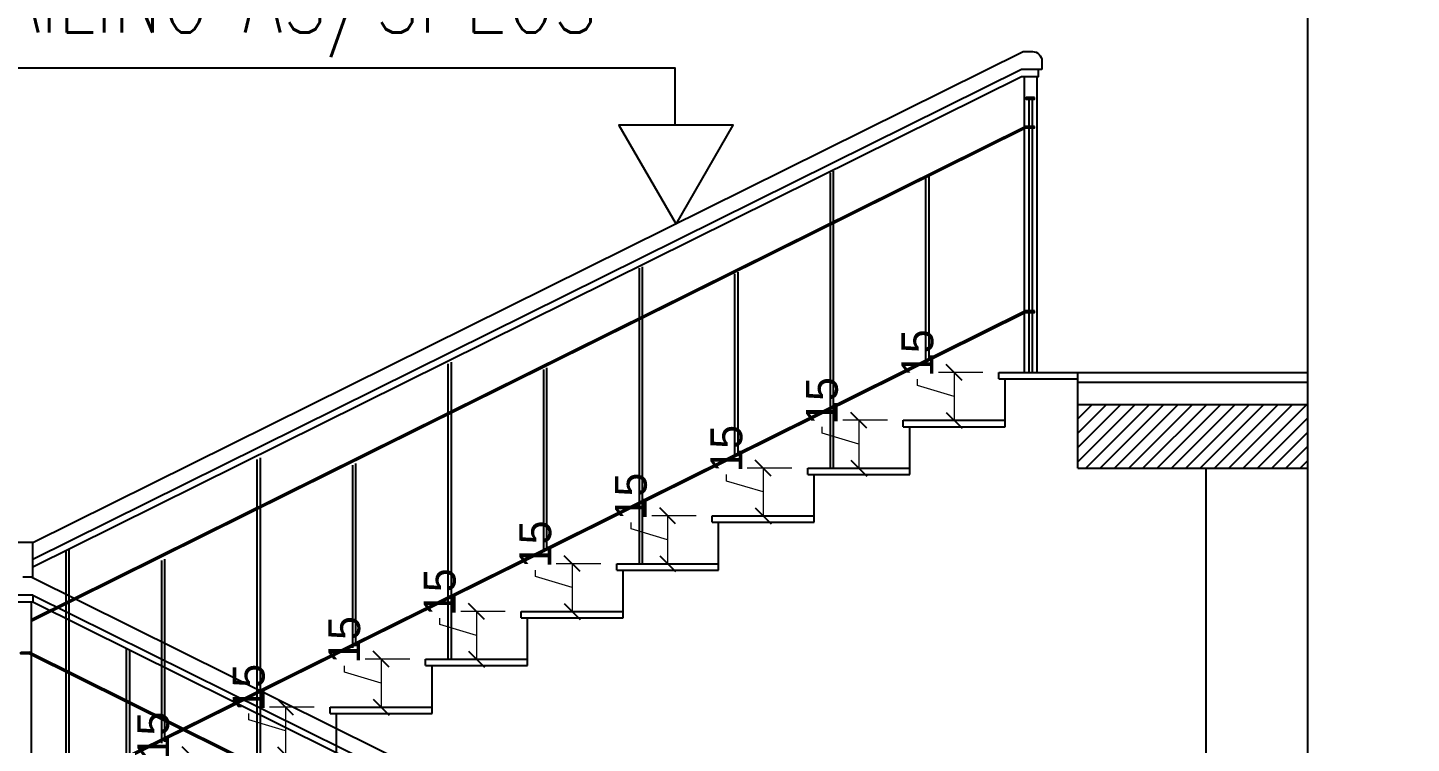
# Model space of a CAD drawing. Header units: centimetres. Extents: x 7997 to 116674, y 1017 to 13844.
# Drawn here: x 84352.2 to 84786.7, y 9945 to 10169.6 of the extents above; entities that cross this region are included whole.
import ezdxf

# ---------------------------------------------------------------- set-up
doc = ezdxf.new("R2010")
doc.units = ezdxf.units.CM
doc.header["$LTSCALE"] = 200
doc.header["$PDMODE"] = 2
for name, color, linetype in [('COL', 1, 'Continuous'), ('DIM', 11, 'Continuous'), ('STAIRS', 7, 'Continuous'), ('STEP', 7, 'Continuous'), ('TXT', 6, 'Continuous'), ('WIN', 6, 'Continuous')]:
    doc.layers.add(name, color=color, linetype=linetype)
doc.layers.add('WALL', color=3, linetype='Continuous', lineweight=25)
doc.styles.add('STYLE5', font='romans.shx', dxfattribs={"width": 0.8})
doc.styles.add('T2', font='')
doc.styles.get('T2').set_extended_font_data('Elisia')
doc.dimstyles.new('NORMAL-1', dxfattribs={"dimtxt": 10, "dimasz": 5, "dimexe": 5, "dimexo": 5, "dimgap": 1, "dimtad": 0, "dimdec": 0, "dimdsep": 46, "dimtxsty": 'T2', "dimblk1": 'OBLIQUE', "dimblk2": 'OBLIQUE', "dimsah": 1, "dimcen": 0.09, "dimclrd": 4, "dimclre": 4, "dimclrt": 6, "dimadec": 0, "dimazin": 0, "dimtfac": 1, "dimtdec": 0, "dimtofl": 0, "dimtmove": 1, "dimatfit": 3, "dimldrblk": 'OPEN30', "dimfxl": 0, "dimtolj": 1, "dimtzin": 0, "dimlwd": 5, "dimlwe": 5, "dimarcsym": 0})

# ---------------------------------------------------------------- blocks, each defined once
blk = doc.blocks.new('_OBLIQUE')
at = {"color": 0, "linetype": 'ByBlock'}
blk.add_line((-0.5, -0.5), (0.5, 0.5), dxfattribs=at)
blk = doc.blocks.new('*D997')
at = {"layer": 'Defpoints', "color": 0, "transparency": 16777216}
for p in [(84417.16, 9941.41), (84403.16, 9926.41), (84417.16, 9926.41)]:
    blk.add_point(p, dxfattribs=at)
at = {"layer": 'DIM', "color": 4, "lineweight": 5, "transparency": 16777216}
for p, q in [((84412.16, 9941.41), (84398.16, 9941.41)), ((84403.16, 9941.41), (84403.16, 9926.41)), ((84391.66, 9937.36), (84391.66, 9939.36)), ((84403.16, 9933.91), (84391.66, 9937.36)), ((84412.16, 9926.41), (84398.16, 9926.41))]:
    blk.add_line(p, q, dxfattribs=at)
at = {"layer": 'DIM', "color": 4, "lineweight": 5, "transparency": 16777216, "xscale": 5, "yscale": 5, "zscale": 5}
for p, rotation in [((84403.16, 9941.41), 90), ((84403.16, 9926.41), 270)]:
    blk.add_blockref('_OBLIQUE', p, dxfattribs=dict(at, rotation=rotation))
at = {"layer": 'DIM', "color": 6, "transparency": 16777216, "insert": (84391.66, 9947.5), "char_height": 10, "attachment_point": 5, "rotation": 90, "style": 'T2'}
blk.add_mtext('\\A1;15', dxfattribs=at)
blk = doc.blocks.new('_Open30')
at = {"color": 0, "linetype": 'ByBlock', "lineweight": -2}
for p, q in [((-1, 0.268), (0, 0)), ((0, 0), (-1, -0.268)), ((0, 0), (-1, 0))]:
    blk.add_line(p, q, dxfattribs=at)
blk = doc.blocks.new('*D998')
at = {"layer": 'Defpoints', "color": 0, "transparency": 16777216}
for p in [(84447.16, 9956.41), (84433.16, 9941.41), (84447.16, 9941.41)]:
    blk.add_point(p, dxfattribs=at)
at = {"layer": 'DIM', "color": 4, "lineweight": 5, "transparency": 16777216}
for p, q in [((84442.16, 9956.41), (84428.16, 9956.41)), ((84433.16, 9956.41), (84433.16, 9941.41)), ((84421.66, 9952.36), (84421.66, 9954.36)), ((84433.16, 9948.91), (84421.66, 9952.36)), ((84442.16, 9941.41), (84428.16, 9941.41))]:
    blk.add_line(p, q, dxfattribs=at)
at = {"layer": 'DIM', "color": 4, "lineweight": 5, "transparency": 16777216, "xscale": 5, "yscale": 5, "zscale": 5}
for p, rotation in [((84433.16, 9956.41), 90), ((84433.16, 9941.41), 270)]:
    blk.add_blockref('_OBLIQUE', p, dxfattribs=dict(at, rotation=rotation))
at = {"layer": 'DIM', "color": 6, "transparency": 16777216, "insert": (84421.66, 9962.5), "char_height": 10, "attachment_point": 5, "rotation": 90, "style": 'T2'}
blk.add_mtext('\\A1;15', dxfattribs=at)
blk = doc.blocks.new('*D999')
at = {"layer": 'Defpoints', "color": 0, "transparency": 16777216}
for p in [(84477.16, 9971.41), (84463.16, 9956.41), (84477.16, 9956.41)]:
    blk.add_point(p, dxfattribs=at)
at = {"layer": 'DIM', "color": 4, "lineweight": 5, "transparency": 16777216}
for p, q in [((84451.66, 9967.36), (84451.66, 9969.36)), ((84472.16, 9971.41), (84458.16, 9971.41)), ((84463.16, 9971.41), (84463.16, 9956.41)), ((84463.16, 9963.91), (84451.66, 9967.36)), ((84472.16, 9956.41), (84458.16, 9956.41))]:
    blk.add_line(p, q, dxfattribs=at)
at = {"layer": 'DIM', "color": 4, "lineweight": 5, "transparency": 16777216, "xscale": 5, "yscale": 5, "zscale": 5}
for p, rotation in [((84463.16, 9971.41), 90), ((84463.16, 9956.41), 270)]:
    blk.add_blockref('_OBLIQUE', p, dxfattribs=dict(at, rotation=rotation))
at = {"layer": 'DIM', "color": 6, "transparency": 16777216, "insert": (84451.66, 9977.5), "char_height": 10, "attachment_point": 5, "rotation": 90, "style": 'T2'}
blk.add_mtext('\\A1;15', dxfattribs=at)
blk = doc.blocks.new('*D1000')
at = {"layer": 'Defpoints', "color": 0, "transparency": 16777216}
for p in [(84507.16, 9986.41), (84493.16, 9971.41), (84507.16, 9971.41)]:
    blk.add_point(p, dxfattribs=at)
at = {"layer": 'DIM', "color": 4, "lineweight": 5, "transparency": 16777216}
for p, q in [((84502.16, 9986.41), (84488.16, 9986.41)), ((84493.16, 9986.41), (84493.16, 9971.41)), ((84481.66, 9982.36), (84481.66, 9984.36)), ((84493.16, 9978.91), (84481.66, 9982.36)), ((84502.16, 9971.41), (84488.16, 9971.41))]:
    blk.add_line(p, q, dxfattribs=at)
at = {"layer": 'DIM', "color": 4, "lineweight": 5, "transparency": 16777216, "xscale": 5, "yscale": 5, "zscale": 5}
for p, rotation in [((84493.16, 9986.41), 90), ((84493.16, 9971.41), 270)]:
    blk.add_blockref('_OBLIQUE', p, dxfattribs=dict(at, rotation=rotation))
at = {"layer": 'DIM', "color": 6, "transparency": 16777216, "insert": (84481.66, 9992.5), "char_height": 10, "attachment_point": 5, "rotation": 90, "style": 'T2'}
blk.add_mtext('\\A1;15', dxfattribs=at)
blk = doc.blocks.new('*D1001')
at = {"layer": 'Defpoints', "color": 0, "transparency": 16777216}
for p in [(84537.16, 10001.41), (84523.16, 9986.41), (84537.16, 9986.41)]:
    blk.add_point(p, dxfattribs=at)
at = {"layer": 'DIM', "color": 4, "lineweight": 5, "transparency": 16777216}
for p, q in [((84511.66, 9997.36), (84511.66, 9999.36)), ((84532.16, 10001.41), (84518.16, 10001.41)), ((84523.16, 10001.41), (84523.16, 9986.41)), ((84523.16, 9993.91), (84511.66, 9997.36)), ((84532.16, 9986.41), (84518.16, 9986.41))]:
    blk.add_line(p, q, dxfattribs=at)
at = {"layer": 'DIM', "color": 4, "lineweight": 5, "transparency": 16777216, "xscale": 5, "yscale": 5, "zscale": 5}
for p, rotation in [((84523.16, 10001.41), 90), ((84523.16, 9986.41), 270)]:
    blk.add_blockref('_OBLIQUE', p, dxfattribs=dict(at, rotation=rotation))
at = {"layer": 'DIM', "color": 6, "transparency": 16777216, "insert": (84511.66, 10007.5), "char_height": 10, "attachment_point": 5, "rotation": 90, "style": 'T2'}
blk.add_mtext('\\A1;15', dxfattribs=at)
blk = doc.blocks.new('*D1002')
at = {"layer": 'Defpoints', "color": 0, "transparency": 16777216}
for p in [(84567.16, 10016.41), (84553.16, 10001.41), (84567.16, 10001.41)]:
    blk.add_point(p, dxfattribs=at)
at = {"layer": 'DIM', "color": 4, "lineweight": 5, "transparency": 16777216}
for p, q in [((84562.16, 10016.41), (84548.16, 10016.41)), ((84553.16, 10016.41), (84553.16, 10001.41)), ((84541.66, 10012.36), (84541.66, 10014.36)), ((84553.16, 10008.91), (84541.66, 10012.36)), ((84562.16, 10001.41), (84548.16, 10001.41))]:
    blk.add_line(p, q, dxfattribs=at)
at = {"layer": 'DIM', "color": 4, "lineweight": 5, "transparency": 16777216, "xscale": 5, "yscale": 5, "zscale": 5}
for p, rotation in [((84553.16, 10016.41), 90), ((84553.16, 10001.41), 270)]:
    blk.add_blockref('_OBLIQUE', p, dxfattribs=dict(at, rotation=rotation))
at = {"layer": 'DIM', "color": 6, "transparency": 16777216, "insert": (84541.66, 10022.5), "char_height": 10, "attachment_point": 5, "rotation": 90, "style": 'T2'}
blk.add_mtext('\\A1;15', dxfattribs=at)
blk = doc.blocks.new('*D1003')
at = {"layer": 'Defpoints', "color": 0, "transparency": 16777216}
for p in [(84597.16, 10031.41), (84583.16, 10016.41), (84597.16, 10016.41)]:
    blk.add_point(p, dxfattribs=at)
at = {"layer": 'DIM', "color": 4, "lineweight": 5, "transparency": 16777216}
for p, q in [((84571.66, 10027.36), (84571.66, 10029.36)), ((84592.16, 10031.41), (84578.16, 10031.41)), ((84583.16, 10031.41), (84583.16, 10016.41)), ((84583.16, 10023.91), (84571.66, 10027.36)), ((84592.16, 10016.41), (84578.16, 10016.41))]:
    blk.add_line(p, q, dxfattribs=at)
at = {"layer": 'DIM', "color": 4, "lineweight": 5, "transparency": 16777216, "xscale": 5, "yscale": 5, "zscale": 5}
for p, rotation in [((84583.16, 10031.41), 90), ((84583.16, 10016.41), 270)]:
    blk.add_blockref('_OBLIQUE', p, dxfattribs=dict(at, rotation=rotation))
at = {"layer": 'DIM', "color": 6, "transparency": 16777216, "insert": (84571.66, 10037.5), "char_height": 10, "attachment_point": 5, "rotation": 90, "style": 'T2'}
blk.add_mtext('\\A1;15', dxfattribs=at)
blk = doc.blocks.new('*D1004')
at = {"layer": 'Defpoints', "color": 0, "transparency": 16777216}
for p in [(84627.16, 10046.41), (84613.16, 10031.41), (84627.16, 10031.41)]:
    blk.add_point(p, dxfattribs=at)
at = {"layer": 'DIM', "color": 4, "lineweight": 5, "transparency": 16777216}
for p, q in [((84622.16, 10046.41), (84608.16, 10046.41)), ((84613.16, 10046.41), (84613.16, 10031.41)), ((84601.66, 10042.36), (84601.66, 10044.36)), ((84613.16, 10038.91), (84601.66, 10042.36)), ((84622.16, 10031.41), (84608.16, 10031.41))]:
    blk.add_line(p, q, dxfattribs=at)
at = {"layer": 'DIM', "color": 4, "lineweight": 5, "transparency": 16777216, "xscale": 5, "yscale": 5, "zscale": 5}
for p, rotation in [((84613.16, 10046.41), 90), ((84613.16, 10031.41), 270)]:
    blk.add_blockref('_OBLIQUE', p, dxfattribs=dict(at, rotation=rotation))
at = {"layer": 'DIM', "color": 6, "transparency": 16777216, "insert": (84601.66, 10052.5), "char_height": 10, "attachment_point": 5, "rotation": 90, "style": 'T2'}
blk.add_mtext('\\A1;15', dxfattribs=at)
blk = doc.blocks.new('*D1005')
at = {"layer": 'Defpoints', "color": 0, "transparency": 16777216}
for p in [(84657.16, 10061.41), (84643.16, 10046.41), (84657.16, 10046.41)]:
    blk.add_point(p, dxfattribs=at)
at = {"layer": 'DIM', "color": 4, "lineweight": 5, "transparency": 16777216}
for p, q in [((84631.66, 10057.36), (84631.66, 10059.36)), ((84652.16, 10061.41), (84638.16, 10061.41)), ((84643.16, 10061.41), (84643.16, 10046.41)), ((84643.16, 10053.91), (84631.66, 10057.36)), ((84652.16, 10046.41), (84638.16, 10046.41))]:
    blk.add_line(p, q, dxfattribs=at)
at = {"layer": 'DIM', "color": 4, "lineweight": 5, "transparency": 16777216, "xscale": 5, "yscale": 5, "zscale": 5}
for p, rotation in [((84643.16, 10061.41), 90), ((84643.16, 10046.41), 270)]:
    blk.add_blockref('_OBLIQUE', p, dxfattribs=dict(at, rotation=rotation))
at = {"layer": 'DIM', "color": 6, "transparency": 16777216, "insert": (84631.66, 10067.5), "char_height": 10, "attachment_point": 5, "rotation": 90, "style": 'T2'}
blk.add_mtext('\\A1;15', dxfattribs=at)

msp = doc.modelspace()

# ---------------------------------------------------------------- hatches: boundary and pattern name
at = {"layer": 'DIM'}
h = msp.add_hatch(dxfattribs=at)
h.set_pattern_fill('ANSI31', color=8)
h.set_pattern_definition([(45, (27704.0702, 8230.2032), (-2.24506403, 2.24506403), [])])
h.paths.add_polyline_path([(84754.0543, 10031.4088), (84754.0543, 10051.4088), (84681.9264, 10051.4088), (84681.9264, 10031.4088)])

# ---------------------------------------------------------------- linework, layer by layer
at = {"layer": 'COL'}
for p, q in [((84681.9264, 10051.4088), (84754.0543, 10051.4088)), ((84681.9264, 10031.4088), (84681.9264, 10051.4088)), ((84681.9264, 10031.4088), (84754.0543, 10031.4088))]:
    msp.add_line(p, q, dxfattribs=at)
at = {"layer": 'DIM'}
msp.add_lwpolyline([(84754.0543, 10628.4964), (84754.0543, 10224.3867), (84786.6872, 10220.3323), (84728.1264, 10205.8516), (84754.0543, 10205.8516), (84754.0543, 9874.2811), (84770.8431, 9874.2811), (84738.3605, 9860.1832), (84754.0543, 9860.1832), (84754.0543, 9567.5817)], dxfattribs=at)
at = {"layer": 'STAIRS', "color": 8}
for p, q in [((84665.0717, 10154.3036), (84665.0717, 10061.4254)), ((84669.0717, 10154.3036), (84669.0717, 10061.4254)), ((84353.2542, 9989.3036), (84353.2542, 9896.4254))]:
    msp.add_line(p, q, dxfattribs=at)
at = {"layer": 'STEP'}
for p, q in [((84657.1629, 10059.4088), (84657.1629, 10061.4088)), ((84657.1629, 10061.4088), (84681.9264, 10061.4088)), ((84657.1629, 10059.4088), (84681.9264, 10059.4088)), ((84657.1629, 10059.4088), (84681.9264, 10059.4088)), ((84659.1629, 10044.4088), (84659.1629, 10059.4088)), ((84681.9264, 10061.4088), (84754.0543, 10061.4088)), ((84681.9264, 10051.4088), (84681.9264, 10061.4088)), ((84681.9264, 10058.4088), (84754.0543, 10058.4088)), ((84627.1629, 10044.4088), (84627.1629, 10046.4088)), ((84627.1629, 10046.4088), (84659.1629, 10046.4088)), ((84627.1629, 10044.4088), (84659.1629, 10044.4088)), ((84629.1629, 10029.4088), (84629.1629, 10044.4088)), ((84597.1629, 10029.4088), (84597.1629, 10031.4088)), ((84597.1629, 10031.4088), (84629.1629, 10031.4088)), ((84597.1629, 10029.4088), (84629.1629, 10029.4088)), ((84599.1629, 10014.4088), (84599.1629, 10029.4088)), ((84567.1629, 10014.4088), (84567.1629, 10016.4088)), ((84567.1629, 10016.4088), (84599.1629, 10016.4088)), ((84567.1629, 10014.4088), (84599.1629, 10014.4088)), ((84569.1629, 9999.4088), (84569.1629, 10014.4088)), ((84537.1629, 9999.4088), (84537.1629, 10001.4088)), ((84537.1629, 10001.4088), (84569.1629, 10001.4088)), ((84537.1629, 9999.4088), (84569.1629, 9999.4088)), ((84539.1629, 9984.4088), (84539.1629, 9999.4088)), ((84507.1629, 9984.4088), (84507.1629, 9986.4088)), ((84507.1629, 9986.4088), (84539.1629, 9986.4088)), ((84507.1629, 9984.4088), (84539.1629, 9984.4088)), ((84509.1629, 9969.4088), (84509.1629, 9984.4088)), ((84477.1629, 9969.4088), (84477.1629, 9971.4088)), ((84477.1629, 9971.4088), (84509.1629, 9971.4088)), ((84477.1629, 9969.4088), (84509.1629, 9969.4088)), ((84479.1629, 9954.4088), (84479.1629, 9969.4088)), ((84447.1629, 9954.4088), (84447.1629, 9956.4088)), ((84447.1629, 9956.4088), (84479.1629, 9956.4088)), ((84447.1629, 9954.4088), (84479.1629, 9954.4088)), ((84449.1629, 9939.4088), (84449.1629, 9954.4088))]:
    msp.add_line(p, q, dxfattribs=at)
at = {"layer": 'TXT'}
msp.add_lwpolyline([(84555.4751, 10139.0962), (84555.4751, 10156.9355), (84341.1949, 10156.9355)], dxfattribs=at)
msp.add_lwpolyline([(84555.7791, 10107.9536), (84573.7592, 10139.0962), (84537.7989, 10139.0962)], close=True, dxfattribs=at)
at = {"layer": 'WALL', "color": 8}
for p, q in [((84353.8205, 10008.0302), (84664.8056, 10162.1558)), ((84664.8056, 10162.1558), (84667.6786, 10162.1558)), ((84666.5717, 10147.2543), (84666.5717, 10061.4254)), ((84667.5717, 10147.2543), (84667.5717, 10061.4254)), ((84353.2542, 9983.9416), (84665.439, 10138.6666)), ((84668.3058, 10138.6666), (84665.439, 10138.6666)), ((84604.1629, 10124.1324), (84604.1629, 10031.4088)), ((84605.1629, 10124.6324), (84605.1629, 10031.4088)), ((84634.1629, 10122.3619), (84634.1629, 10065.0399)), ((84635.1629, 10122.8619), (84635.1629, 10065.5399)), ((84544.1629, 10094.1324), (84544.1629, 10001.4088)), ((84545.1629, 10094.6324), (84545.1629, 10001.4088)), ((84574.1629, 10092.3619), (84574.1629, 10035.0399)), ((84575.1629, 10092.8619), (84575.1629, 10035.5399)), ((84353.2542, 9926.0855), (84665.3702, 10080.7764)), ((84668.3058, 10080.7764), (84665.3702, 10080.7764)), ((84484.1629, 10064.1324), (84484.1629, 9971.4088)), ((84485.1629, 10064.6324), (84485.1629, 9971.4088)), ((84514.1629, 10062.3619), (84514.1629, 10005.0399)), ((84515.1629, 10062.8619), (84515.1629, 10005.5399)), ((84424.1629, 10034.1324), (84424.1629, 9941.4088)), ((84425.1629, 10034.6324), (84425.1629, 9941.4088)), ((84455.1629, 10032.8619), (84455.1629, 9975.5399)), ((84454.1629, 10032.3619), (84454.1629, 9975.0399)), ((84353.8205, 10008.0302), (84347.6473, 10008.0302)), ((84353.8205, 9996.8726), (84353.8205, 10008.0302)), ((84364.1629, 10005.6324), (84364.1629, 9911.4088)), ((84365.1629, 10006.1324), (84365.1629, 9911.4088)), ((84394.1629, 10002.3619), (84394.1629, 9945.0399)), ((84395.1629, 10002.8619), (84395.1629, 9945.5399)), ((84353.2542, 9997.1558), (84350.6473, 9997.1558)), ((84697.8358, 9826.365), (84353.2542, 9997.1558)), ((84696.2376, 9819.595), (84353.8205, 9989.3036)), ((84706.8426, 9798.0561), (84352.6217, 9973.6666)), ((84706.7145, 9797.5861), (84352.6217, 9973.1325)), ((84383.1629, 9974.7609), (84383.1629, 9881.4088)), ((84384.1629, 9974.2653), (84384.1629, 9881.4088))]:
    msp.add_line(p, q, dxfattribs=at)
msp.add_lwpolyline([(84667.6786, 10162.1558, -0.41421356), (84670.6786, 10159.1558), (84670.6786, 10156.5397)], format="xyb", dxfattribs=at)
for points in [[(84670.6786, 10156.5397), (84664.2389, 10156.5397), (84353.8205, 10002.6972)], [(84353.8205, 10000.4611), (84664.2389, 10154.3036), (84669.638, 10154.3036), (84669.638, 10156.5397)], [(84353.2542, 9983.4075), (84665.5073, 10138.1666), (84668.3058, 10138.1666), (84668.3058, 10138.6666)], [(84353.2542, 9925.5514), (84665.439, 10080.2764), (84668.3058, 10080.2764), (84668.3058, 10080.7764)], [(84353.8205, 9991.5397), (84347.6473, 9991.5397)], [(84353.8205, 9991.5397), (84353.8205, 9989.3036), (84348.6879, 9989.3036), (84348.6879, 9991.5397)], [(84353.8205, 9991.5397), (84696.7098, 9821.595), (84710.9127, 9821.595)]]:
    msp.add_lwpolyline(points, dxfattribs=at)
for points in [[(84668.3058, 10147.7543), (84665.7042, 10147.7543), (84665.7042, 10147.2543), (84668.3058, 10147.2543)], [(84350.0201, 9973.6666), (84352.6217, 9973.6666), (84352.6217, 9973.1325), (84350.0201, 9973.1325)]]:
    msp.add_lwpolyline(points, close=True, dxfattribs=at)
at = {"layer": 'WIN'}
msp.add_line((84722.1629, 10031.4088), (84722.1629, 9716.4088), dxfattribs=at)

# ---------------------------------------------------------------- texts
at = {"layer": 'TXT', "style": 'STYLE5', "width": 0.7}
msp.add_text('RAILING AS/SPECS', height=23.026947, dxfattribs=at).set_placement((84329.2553, 10168.1044))

# ---------------------------------------------------------------- dimensions: what is measured, and where the dimension line sits
at = {"layer": 'DIM'}
for base, p1, p2, picture, middle in [((84643.1629, 10046.4088), (84657.1629, 10061.4088), (84657.1629, 10046.4088), '*D1005', (84631.6629, 10060.3588)), ((84613.1629, 10031.4088), (84627.1629, 10046.4088), (84627.1629, 10031.4088), '*D1004', (84601.6629, 10045.3588)), ((84583.1629, 10016.4088), (84597.1629, 10031.4088), (84597.1629, 10016.4088), '*D1003', (84571.6629, 10030.3588)), ((84553.1629, 10001.4088), (84567.1629, 10016.4088), (84567.1629, 10001.4088), '*D1002', (84541.6629, 10015.3588)), ((84523.1629, 9986.4088), (84537.1629, 10001.4088), (84537.1629, 9986.4088), '*D1001', (84511.6629, 10000.3588)), ((84493.1629, 9971.4088), (84507.1629, 9986.4088), (84507.1629, 9971.4088), '*D1000', (84481.6629, 9985.3588)), ((84463.1629, 9956.4088), (84477.1629, 9971.4088), (84477.1629, 9956.4088), '*D999', (84451.6629, 9970.3588)), ((84433.1629, 9941.4088), (84447.1629, 9956.4088), (84447.1629, 9941.4088), '*D998', (84421.6629, 9955.3588)), ((84403.1629, 9926.4088), (84417.1629, 9941.4088), (84417.1629, 9926.4088), '*D997', (84391.6629, 9940.3588))]:
    dim = msp.add_linear_dim(base=base, p1=p1, p2=p2, angle=90, dimstyle='NORMAL-1', dxfattribs=at)
    dim.commit()
    dim.dimension.update_dxf_attribs({"geometry": picture, "text_midpoint": middle})

doc.saveas('drawing.dxf')
